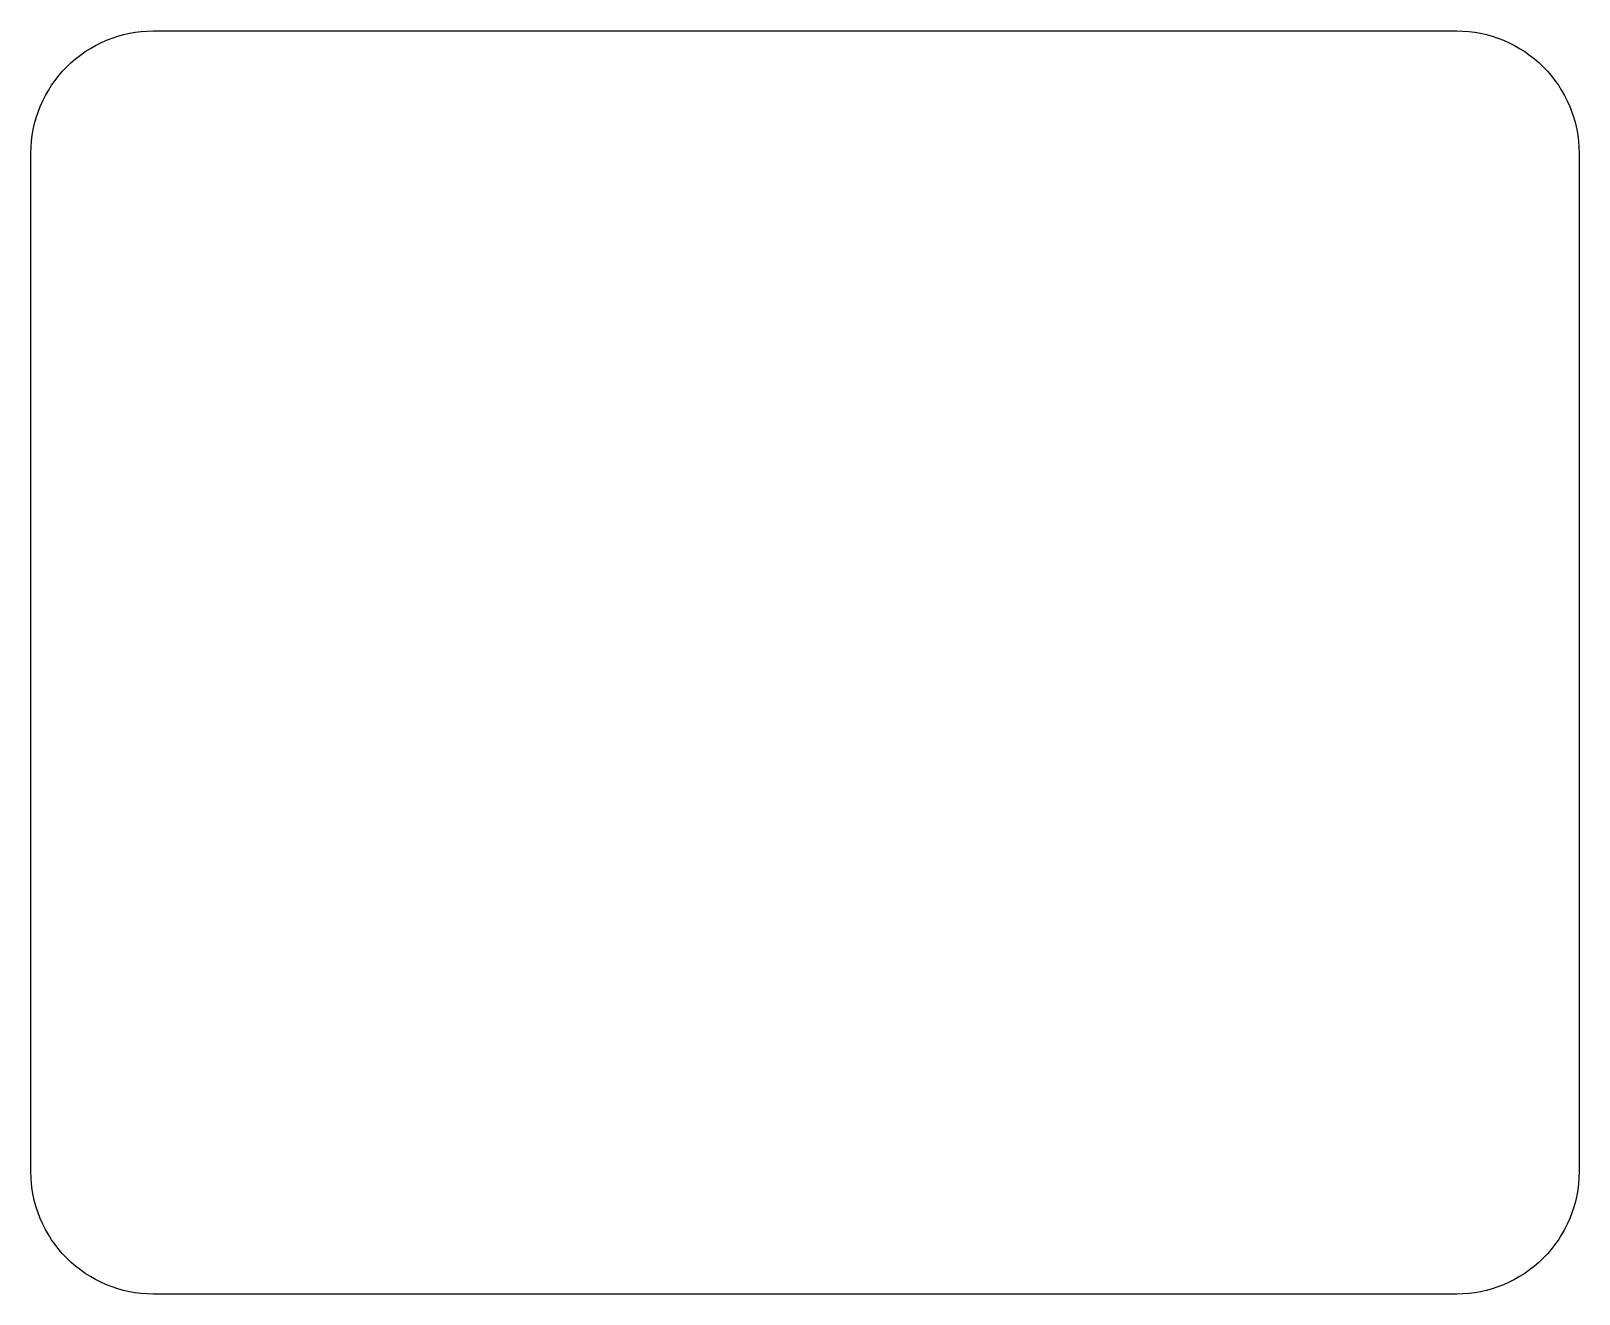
# Model space of a CAD drawing. Header units: millimetres. Extents: x -11.5 to 26.5, y -15.5 to 15.5.
import ezdxf

# ---------------------------------------------------------------- set-up
doc = ezdxf.new("R2010")
doc.units = ezdxf.units.MM

msp = doc.modelspace()

# ---------------------------------------------------------------- linework, layer by layer
msp.add_lwpolyline([(23.5, -15.5), (-8.5, -15.5), (-8.6472, -15.4964), (-8.7941, -15.4856), (-8.9402, -15.4675), (-9.0853, -15.4424), (-9.2289, -15.4101), (-9.3709, -15.3708), (-9.5107, -15.3246), (-9.6481, -15.2716), (-9.7827, -15.212), (-9.9142, -15.1458), (-10.0423, -15.0732), (-10.1667, -14.9944), (-10.2871, -14.9096), (-10.4032, -14.819), (-10.5147, -14.7229), (-10.6213, -14.6213), (-10.7229, -14.5147), (-10.819, -14.4032), (-10.9096, -14.2871), (-10.9944, -14.1667), (-11.0732, -14.0423), (-11.1458, -13.9142), (-11.212, -13.7827), (-11.2716, -13.6481), (-11.3246, -13.5107), (-11.3708, -13.3709), (-11.4101, -13.2289), (-11.4424, -13.0853), (-11.4675, -12.9402), (-11.4856, -12.7941), (-11.4964, -12.6472), (-11.5, -12.5), (-11.5, 12.5), (-11.4964, 12.6472), (-11.4856, 12.7941), (-11.4675, 12.9402), (-11.4424, 13.0853), (-11.4101, 13.2289), (-11.3708, 13.3709), (-11.3246, 13.5107), (-11.2716, 13.6481), (-11.212, 13.7827), (-11.1458, 13.9142), (-11.0732, 14.0423), (-10.9944, 14.1667), (-10.9096, 14.2871), (-10.819, 14.4032), (-10.7229, 14.5147), (-10.6213, 14.6213), (-10.5147, 14.7229), (-10.4032, 14.819), (-10.2871, 14.9096), (-10.1667, 14.9944), (-10.0423, 15.0732), (-9.9142, 15.1458), (-9.7827, 15.212), (-9.6481, 15.2716), (-9.5107, 15.3246), (-9.3709, 15.3708), (-9.2289, 15.4101), (-9.0853, 15.4424), (-8.9402, 15.4675), (-8.7941, 15.4856), (-8.6472, 15.4964), (-8.5, 15.5), (23.5, 15.5), (23.6472, 15.4964), (23.7941, 15.4856), (23.9402, 15.4675), (24.0853, 15.4424), (24.2289, 15.4101), (24.3709, 15.3708), (24.5107, 15.3246), (24.6481, 15.2716), (24.7827, 15.212), (24.9142, 15.1458), (25.0423, 15.0732), (25.1667, 14.9944), (25.2871, 14.9096), (25.4032, 14.819), (25.5147, 14.7229), (25.6213, 14.6213), (25.7229, 14.5147), (25.819, 14.4032), (25.9096, 14.2871), (25.9944, 14.1667), (26.0732, 14.0423), (26.1458, 13.9142), (26.212, 13.7827), (26.2716, 13.6481), (26.3246, 13.5107), (26.3708, 13.3709), (26.4101, 13.2289), (26.4424, 13.0853), (26.4675, 12.9402), (26.4856, 12.7941), (26.4964, 12.6472), (26.5, 12.5), (26.5, -12.5), (26.4964, -12.6472), (26.4856, -12.7941), (26.4675, -12.9402), (26.4424, -13.0853), (26.4101, -13.2289), (26.3708, -13.3709), (26.3246, -13.5107), (26.2716, -13.6481), (26.212, -13.7827), (26.1458, -13.9142), (26.0732, -14.0423), (25.9944, -14.1667), (25.9096, -14.2871), (25.819, -14.4032), (25.7229, -14.5147), (25.6213, -14.6213), (25.5147, -14.7229), (25.4032, -14.819), (25.2871, -14.9096), (25.1667, -14.9944), (25.0423, -15.0732), (24.9142, -15.1458), (24.7827, -15.212), (24.6481, -15.2716), (24.5107, -15.3246), (24.3709, -15.3708), (24.2289, -15.4101), (24.0853, -15.4424), (23.9402, -15.4675), (23.7941, -15.4856), (23.6472, -15.4964)], close=True)

doc.saveas('drawing.dxf')
